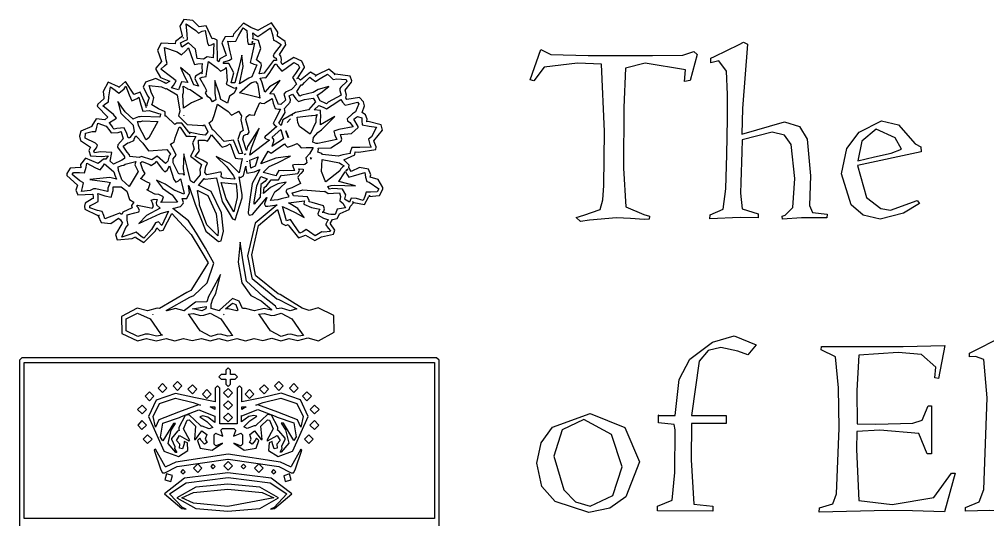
# Model space of a CAD drawing. Extents: x 0.2 to 80.8, y 0.5 to 18.5.
# Drawn here: x 0.21 to 17.62, y 9.54 to 18.55 of the extents above; entities that cross this region are included whole.
import ezdxf

# ---------------------------------------------------------------- set-up
doc = ezdxf.new("R2010")
doc.units = 0

msp = doc.modelspace()

# ---------------------------------------------------------------- linework, layer by layer
at = {"layer": 'Layer 1', "color": 7}
for points in [[(6.515886, 15.701967), (6.527263, 15.74774), (6.48149, 15.850662), (6.319565, 15.881817), (6.172721, 15.8078), (6.132769, 15.876327), (6.13859, 15.919189), (6.044134, 16.013645), (6.038313, 16.016556), (6.238603, 16.108102), (6.244423, 16.162341), (6.31295, 16.153874), (6.613252, 16.205468), (6.624629, 16.248331), (6.587323, 16.342787), (6.578856, 16.357074), (6.736019, 16.551543), (6.713264, 16.645999), (6.478844, 16.70897), (6.45609, 16.703149), (6.45609, 16.70897), (6.459, 16.746276), (6.430425, 16.82909), (6.367454, 16.869042), (6.413227, 16.986253), (6.396029, 17.0606), (6.321682, 17.137859), (6.092817, 17.100552), (6.07853, 17.132038), (6.086996, 17.180721), (6.066888, 17.272267), (6.181188, 17.415142), (6.184098, 17.440806), (6.152613, 17.523621), (5.889618, 17.560927), (5.881151, 17.558016), (5.772407, 17.649562), (5.563651, 17.54955), (5.537987, 17.529441), (5.52952, 17.537908), (5.443795, 17.592148), (5.263614, 17.449273), (5.260704, 17.449273), (5.214931, 17.497956), (5.226308, 17.509333), (5.335052, 17.678137), (5.335052, 17.683958), (5.283458, 17.792702), (5.143229, 17.858583), (4.940294, 17.735552), (4.934473, 17.729731), (4.914365, 17.775504), (4.920185, 17.824187), (4.908808, 17.881337), (4.886054, 17.912822), (5.000354, 18.087182), (4.986067, 18.144332), (4.848748, 18.244345), (4.848748, 18.247255), (4.851658, 18.313136), (4.740004, 18.48194), (4.51114, 18.355999), (4.499763, 18.341711), (4.368265, 18.396215), (4.236768, 18.47903), (4.059497, 18.276095), (4.042299, 18.233232), (4.028012, 18.236143), (3.90498, 18.227676), (3.84492, 18.121843), (3.916358, 17.918908), (3.927735, 17.893243), (3.813435, 17.833183), (3.790681, 17.778943), (3.770572, 17.799052), (3.764752, 18.170791), (3.701781, 18.202276), (3.676116, 18.193809), (3.567373, 18.42823), (3.438785, 18.408122), (3.32518, 18.522818), (3.164148, 18.54544), (3.092711, 18.42532), (3.135573, 18.250959), (3.138484, 18.242493), (3.015452, 18.148037), (3.009632, 18.113641), (3.009632, 18.105174), (2.758013, 18.116551), (2.692132, 17.987964), (2.760659, 17.785029), (2.660647, 17.664908), (2.660647, 17.642154), (2.746801, 17.497361), (2.895067, 17.436308), (2.909355, 17.430487), (2.906444, 17.427577), (2.837917, 17.390271), (2.809342, 17.410379), (2.661242, 17.47884), (2.472264, 17.415142), (2.432047, 17.323596), (2.514861, 17.160613), (2.540526, 17.126217), (2.526238, 17.100552), (2.497928, 17.011917), (2.500839, 16.989163), (2.48073, 16.974876), (2.47782, 17.017738), (2.377807, 17.234961), (2.266153, 17.192098), (2.263243, 17.197919), (2.117458, 17.429429), (2.006068, 17.332327), (1.997602, 17.32095), (1.98887, 17.329417), (1.805779, 17.412231), (1.711323, 17.249248), (1.72561, 17.137594), (1.728521, 17.11484), (1.717144, 17.109019), (1.617131, 17.020384), (1.6084, 16.980432), (1.799958, 16.783053), (1.745719, 16.73728), (1.585646, 16.754478), (1.511298, 16.631447), (1.511298, 16.614249), (1.313919, 16.531434), (1.291165, 16.439889), (1.308363, 16.365541), (1.485634, 16.24251), (1.457059, 16.182449), (1.488544, 16.087993), (1.691479, 16.079527), (1.805779, 16.090904), (1.762917, 16.027933), (1.717144, 16.030843), (1.622688, 15.948029), (1.393823, 16.045395), (1.305188, 15.931096), (1.311009, 15.876856), (1.311009, 15.873946), (1.299632, 15.876856), (1.119451, 15.868389), (1.062301, 15.771023), (1.05939, 15.736627), (1.253859, 15.559356), (1.219463, 15.470721), (1.259415, 15.387907), (1.519765, 15.396373), (1.525586, 15.399284), (1.534052, 15.3506), (1.536963, 15.322026), (1.516854, 15.316205), (1.388267, 15.236036), (1.37689, 15.181797), (1.385357, 15.127557), (1.60549, 15.018813), (1.622688, 15.018813), (1.625598, 15.010347), (1.677192, 14.890226), (1.85056, 14.87154), (1.991781, 14.964574), (1.991781, 14.964574), (2.026177, 14.938909), (2.060572, 14.878849), (2.060572, 14.878849), (2.049195, 14.867472), (1.934895, 14.673003), (1.966381, 14.578547), (2.232287, 14.601301), (2.295258, 14.629876), (2.295258, 14.629876), (2.298168, 14.618499), (2.446864, 14.526954), (2.652709, 14.73862), (2.678374, 14.79577), (2.729967, 14.73862), (2.790028, 14.749997), (2.94719, 15.053209), (3.296175, 14.672739), (3.467889, 14.383814), (3.599387, 14.163681), (3.287708, 13.66309), (3.219181, 13.628694), (2.724411, 13.34268), (2.687105, 13.345591), (2.512745, 13.299818), (2.324097, 13.348501), (2.040993, 13.199805), (2.04946, 12.891037), (2.329653, 12.756629), (2.495547, 12.799491), (2.664351, 12.759539), (2.844532, 12.802402), (3.001694, 12.756629), (3.156211, 12.799491), (3.313373, 12.762185), (3.479266, 12.802137), (3.639339, 12.756364), (3.793856, 12.799227), (3.948372, 12.76192), (4.114266, 12.801872), (4.271428, 12.75901), (4.425944, 12.801872), (4.583107, 12.764566), (4.749, 12.804518), (4.906163, 12.758745), (5.057769, 12.801608), (5.214931, 12.764302), (5.392202, 12.810075), (5.58376, 12.758481), (5.869774, 12.912997), (5.858397, 13.216209), (5.581114, 13.350618), (5.41522, 13.307755), (5.292189, 13.345061), (4.897431, 13.591124), (4.860125, 13.605411), (4.459811, 13.931377), (4.451344, 13.942754), (4.387745, 14.304109), (4.508494, 14.834928), (4.845838, 15.120942), (4.928652, 14.872234), (5.00009, 14.834928), (5.040042, 14.855037), (5.051419, 14.829372), (5.225779, 14.614795), (5.35172, 14.663478), (5.520524, 14.566112), (5.640645, 14.631993), (5.855222, 14.677766), (5.877976, 14.749203), (5.803628, 14.866414), (5.797807, 14.869324), (5.837759, 14.943672), (5.917928, 14.96378), (5.966611, 15.052415), (5.972432, 15.052415), (6.138326, 15.120942), (6.152613, 15.175182), (6.218494, 15.24953), (6.218494, 15.24953), (6.412963, 15.215134), (6.487311, 15.358009), (6.487311, 15.358009), (6.678869, 15.375207), (6.741839, 15.486861), (6.74475, 15.518346), (6.660381, 15.660857), (6.515886, 15.701967), (6.515886, 15.701967)], [(3.104088, 18.121578), (3.164148, 18.153064), (3.232675, 18.181639), (3.221298, 18.279005), (3.2041, 18.465007), (3.381371, 18.341976), (3.427144, 18.299113), (3.493025, 18.330599), (3.544618, 18.341976), (3.587481, 18.118932), (3.613145, 18.07316), (3.661829, 18.084537), (3.701781, 18.113112), (3.693314, 17.855672), (3.58166, 17.86996), (3.518689, 17.830008), (3.401479, 17.838474), (3.372805, 18.007907), (3.249873, 18.121578), (3.126842, 18.04432), (3.104088, 18.121578), (3.104088, 18.121578)], [(3.890693, 17.778414), (3.985149, 17.81281), (4.028012, 17.838474), (3.999437, 17.958595), (3.953664, 18.150153), (4.010814, 18.147243), (4.096539, 18.150153), (4.148132, 18.24752), (4.230947, 18.390395), (4.299474, 18.344622), (4.310851, 18.150153), (4.322228, 18.095914), (4.390755, 18.098824), (4.433617, 18.116022), (4.376467, 17.841385), (4.353713, 17.767037), (4.419594, 17.738462), (4.473834, 17.724175), (4.385199, 17.509598), (4.333605, 17.483933), (4.167711, 17.383921), (4.227772, 17.6956), (4.207663, 17.901445), (4.150514, 17.672581), (4.081987, 17.400854), (4.053412, 17.400854), (4.01346, 17.403765), (4.01346, 17.403765), (4.062143, 17.581035), (3.970597, 17.749839), (3.873231, 17.75275), (3.890693, 17.778414), (3.890693, 17.778414)], [(4.442613, 18.273184), (4.494207, 18.238789), (4.582842, 18.298849), (4.720161, 18.390395), (4.763023, 18.250166), (4.777311, 18.169997), (4.823084, 18.152799), (4.911719, 18.089828), (4.788688, 17.932666), (4.768579, 17.883983), (4.808531, 17.852497), (4.825729, 17.844031), (4.83155, 17.806724), (4.777311, 17.806724), (4.617238, 17.586591), (4.611417, 17.575214), (4.516961, 17.566748), (4.559823, 17.715443), (4.554003, 17.75275), (4.468278, 17.818631), (4.551092, 18.021566), (4.505319, 18.161795), (4.402397, 18.196191), (4.408217, 18.233497), (4.402397, 18.302024), (4.442613, 18.273184), (4.442613, 18.273184)], [(3.149861, 18.21868), (3.155681, 18.204393), (3.149861, 18.21868), (3.149861, 18.21868), (3.149861, 18.21868)], [(4.39684, 18.150153), (4.39684, 18.147243), (4.391019, 18.118668), (4.39684, 18.150153), (4.39684, 18.150153)], [(13.179673, 15.610686), (13.173852, 15.419127), (13.202427, 15.133113), (13.488441, 15.047388), (13.488441, 14.97013), (13.168031, 14.978597), (12.621667, 14.955843), (12.627488, 15.02728), (12.862306, 15.126598), (12.910592, 15.496386), (12.92779, 16.111277), (12.936257, 16.754742), (12.939167, 17.192363), (12.919852, 17.613546), (12.784651, 17.798787), (12.638865, 17.761481), (12.638865, 17.846941), (12.704746, 17.878426), (13.150833, 18.093003), (13.225181, 18.135866), (13.299529, 18.09856), (13.207983, 16.940215), (13.193696, 16.47693), (13.960193, 16.699974), (14.231395, 16.614431), (14.37066, 16.391073), (14.429298, 15.730542), (14.415011, 15.195819), (14.466142, 15.071333), (14.7296, 15.041303), (14.723779, 14.972776), (14.268961, 14.972776), (13.925797, 14.950022), (13.919976, 15.001616), (13.974216, 15.018813), (14.113982, 15.161523), (14.148576, 15.679477), (14.085638, 16.293607), (13.962727, 16.45967), (13.739531, 16.517412), (13.201898, 16.377183), (13.193431, 16.162606), (13.179673, 15.610686), (13.179673, 15.610686)], [(2.752457, 17.649562), (2.815428, 17.706712), (2.867021, 17.749575), (2.846913, 17.818102), (2.815428, 18.041145), (3.044292, 17.958331), (3.12155, 17.906737), (3.192988, 17.972618), (3.247227, 18.035589), (3.324485, 17.809635), (3.355971, 17.732377), (3.413121, 17.743754), (3.493289, 17.749575), (3.487469, 17.692425), (3.493289, 17.60961), (3.493289, 17.592412), (3.373169, 17.523885), (3.364702, 17.481023), (3.427673, 17.340794), (3.344858, 17.366458), (3.27051, 17.532352), (3.101707, 17.678137), (3.181875, 17.506423), (3.233469, 17.40641), (3.119169, 17.420698), (3.070486, 17.274913), (2.944544, 17.314865), (2.97603, 17.354817), (3.027623, 17.437631), (2.9247, 17.5178), (2.752457, 17.649562), (2.752457, 17.649562)], [(9.390315, 17.458004), (9.581873, 18.001458), (9.764965, 17.909912), (10.431449, 17.892714), (11.589794, 17.892714), (12.136158, 17.901181), (12.333537, 17.967062), (12.393597, 17.912822), (12.267655, 17.443717), (12.167643, 17.429429), (12.184841, 17.635275), (11.45565, 17.758306), (11.103755, 17.66676), (11.07518, 16.960323), (11.066713, 15.86786), (11.112486, 15.171544), (11.432896, 15.032836), (11.535819, 15.004261), (11.529998, 14.950022), (11.438452, 14.944201), (11.19239, 14.958488), (10.943682, 14.972776), (10.454733, 14.929914), (10.29466, 14.907159), (10.217402, 14.981507), (10.357631, 15.018813), (10.647448, 15.11995), (10.694974, 15.296096), (10.712172, 15.556446), (10.726459, 16.525878), (10.67222, 17.738462), (10.24042, 17.75566), (9.639519, 17.682007), (9.456726, 17.441071), (9.390315, 17.458004), (9.390315, 17.458004)], [(3.767662, 17.66676), (3.821901, 17.615166), (3.893339, 17.649562), (3.927735, 17.678137), (3.942022, 17.440806), (3.924824, 17.377835), (4.059232, 17.311954), (4.110826, 17.309044), (4.070874, 17.214588), (3.985149, 17.162994), (3.947843, 17.037053), (3.830633, 17.100023), (3.799147, 17.217234), (3.718979, 17.443187), (3.718979, 17.214323), (3.741733, 17.097113), (3.678762, 17.059807), (3.644366, 17.122777), (3.595683, 17.148442), (3.552821, 17.22279), (3.578485, 17.260096), (3.541179, 17.331533), (3.449633, 17.48605), (3.492496, 17.503248), (3.563933, 17.517535), (3.57822, 17.614902), (3.609706, 17.783706), (3.767662, 17.66676), (3.767662, 17.66676)], [(4.923096, 17.615431), (5.003265, 17.66967), (5.143494, 17.767037), (5.220752, 17.727085), (5.246416, 17.678402), (5.169158, 17.572569), (5.117564, 17.498221), (5.160427, 17.43234), (5.191912, 17.3781), (5.111744, 17.292375), (5.097456, 17.283908), (4.994533, 17.232315), (4.960138, 17.197919), (4.977335, 17.143679), (4.991623, 17.092086), (4.905898, 17.011917), (4.868592, 17.017738), (4.857215, 17.020648), (4.854304, 17.043403), (4.788423, 17.200565), (4.708254, 17.203475), (4.768315, 17.277823), (4.896902, 17.446627), (4.702434, 17.329417), (4.619619, 17.234961), (4.573846, 17.403765), (4.568025, 17.418052), (4.53654, 17.483933), (4.610888, 17.501131), (4.636552, 17.49531), (4.699523, 17.569658), (4.808267, 17.738462), (4.831021, 17.741372), (4.853775, 17.6956), (4.923096, 17.615431), (4.923096, 17.615431)], [(3.490379, 17.575214), (3.490379, 17.575214), (3.493289, 17.563837), (3.490379, 17.575214), (3.490379, 17.575214)], [(4.356888, 17.392388), (4.385463, 17.406675), (4.451344, 17.429429), (4.48574, 17.383656), (4.494207, 17.360902), (4.531513, 17.129127), (4.525692, 17.134948), (4.16242, 17.220673), (4.356888, 17.392388), (4.356888, 17.392388)], [(5.274727, 17.366458), (5.297481, 17.369369), (5.334787, 17.406675), (5.429243, 17.504042), (5.463639, 17.472556), (5.532166, 17.429694), (5.617891, 17.478377), (5.749389, 17.558546), (5.803628, 17.509862), (5.846491, 17.464089), (5.915018, 17.472556), (6.080911, 17.461179), (6.092288, 17.426783), (5.986455, 17.323861), (5.966347, 17.298196), (5.969257, 17.2638), (5.994922, 17.183632), (5.757591, 17.052134), (5.731926, 17.023559), (5.717639, 17.032025), (5.614716, 17.080709), (5.563122, 17.178075), (5.626093, 17.220938), (5.771878, 17.338148), (5.58032, 17.283908), (5.488774, 17.226759), (5.285839, 17.178075), (5.251443, 17.160877), (5.194293, 17.246602), (5.274727, 17.366458), (5.274727, 17.366458)], [(5.197733, 17.481023), (5.2062, 17.489489), (5.2062, 17.486579), (5.197733, 17.481023), (5.197733, 17.481023)], [(5.532166, 17.523885), (5.526345, 17.518064), (5.532166, 17.523885), (5.532166, 17.523885)], [(5.87533, 17.55246), (5.866863, 17.54955), (5.87533, 17.55246), (5.87533, 17.55246)], [(1.705767, 16.988898), (1.762917, 17.02885), (1.8116, 17.060336), (1.817421, 17.151882), (1.845731, 17.329417), (1.92881, 17.272267), (1.994691, 17.218027), (2.089147, 17.292375), (2.123543, 17.343969), (2.180693, 17.183896), (2.229376, 17.078063), (2.323832, 17.120925), (2.352143, 17.146325), (2.392095, 17.009007), (2.426491, 16.894707), (2.540791, 16.903174), (2.706684, 16.848934), (2.746636, 16.843113), (2.746636, 16.840203), (2.732349, 16.783053), (2.403472, 16.79734), (2.377807, 16.791784), (2.346322, 16.791784), (2.257687, 16.757388), (2.251866, 16.748922), (2.108991, 16.88333), (1.980404, 17.066421), (2.031997, 16.854755), (2.255041, 16.643088), (2.255041, 16.637268), (2.269328, 16.522968), (2.19207, 16.420045), (2.18916, 16.414224), (2.169051, 16.411314), (2.163231, 16.411314), (2.137566, 16.488572), (2.091793, 16.591495), (1.957385, 16.583028), (1.908702, 16.568741), (1.883037, 16.597316), (1.888858, 16.605782), (1.828533, 16.68304), (1.825887, 16.685951), (1.905791, 16.73437), (1.954475, 16.768765), (1.900235, 16.834647), (1.705767, 16.988898), (1.705767, 16.988898)], [(2.53788, 17.352171), (2.763834, 17.332063), (2.838182, 17.297667), (2.85538, 17.300577), (3.046938, 17.188923), (3.0898, 16.891532), (3.0898, 16.891532), (3.0898, 16.891532), (3.069692, 16.811363), (3.226854, 16.654201), (3.498581, 16.637003), (3.515779, 16.634093), (3.524246, 16.64547), (3.532712, 16.64838), (3.592773, 16.522439), (3.54991, 16.462378), (3.452544, 16.470845), (3.255165, 16.516618), (3.126577, 16.67378), (3.037942, 16.67378), (3.001165, 16.654466), (2.844003, 16.800251), (2.826805, 16.803161), (2.826805, 16.880419), (2.709595, 16.937569), (2.586563, 17.009007), (2.603761, 17.05769), (2.626515, 17.137859), (2.580743, 17.217763), (2.53788, 17.352171), (2.53788, 17.352171)], [(3.155681, 17.277823), (3.152771, 17.340794), (3.218652, 17.306398), (3.230029, 17.295021), (3.278713, 17.283644), (3.501756, 17.129127), (3.301467, 17.043403), (3.155681, 16.948946), (3.144304, 17.195009), (3.158592, 17.226494), (3.155681, 17.277823), (3.155681, 17.277823)], [(4.110826, 17.315129), (4.110826, 17.315129), (4.102359, 17.323596), (4.110826, 17.315129), (4.110826, 17.315129)], [(4.348157, 16.099635), (4.379642, 16.231133), (4.519871, 16.588584), (4.311115, 16.256797), (4.288361, 16.182449), (4.225391, 16.391205), (4.245499, 16.457087), (4.279895, 16.471374), (4.31429, 16.479841), (4.339955, 16.517147), (4.325667, 16.571386), (4.279895, 16.74019), (4.288361, 16.788874), (4.345511, 16.834647), (4.362709, 16.82618), (4.437057, 16.823269), (4.454255, 16.877509), (4.531513, 17.046313), (4.554267, 17.037846), (4.611417, 17.032025), (4.634171, 17.049223), (4.751382, 17.120661), (4.77149, 17.034936), (4.805886, 16.94339), (4.868856, 16.929103), (4.900342, 16.926192), (4.802975, 16.731724), (4.77149, 16.671663), (4.808796, 16.631711), (4.834461, 16.614513), (4.691586, 16.491482), (4.628615, 16.437243), (4.611417, 16.417135), (4.634171, 16.399937), (4.685765, 16.374272), (4.702963, 16.371362), (4.348157, 16.099635), (4.348157, 16.099635)], [(4.971779, 16.94339), (5.074702, 17.05769), (5.080523, 17.097642), (5.060414, 17.166169), (5.120475, 17.197919), (5.180535, 17.112194), (5.226308, 17.069332), (5.332141, 17.100817), (5.489304, 17.129392), (5.529256, 17.060865), (5.406224, 16.91508), (5.168893, 16.866397), (4.94585, 16.737809), (4.911454, 16.634886), (4.871502, 16.674838), (4.985802, 16.869307), (4.971779, 16.94339), (4.971779, 16.94339)], [(6.115571, 17.014828), (6.287286, 17.05478), (6.31295, 17.026205), (6.24998, 16.88333), (6.232782, 16.869042), (6.198386, 16.846288), (6.101019, 16.751832), (6.10393, 16.717436), (6.146792, 16.685951), (6.206853, 16.608693), (5.952324, 16.560009), (5.860778, 16.531434), (5.880886, 16.462907), (5.915282, 16.385649), (5.572118, 16.311301), (5.540633, 16.311301), (5.480572, 16.336966), (5.49777, 16.41978), (5.575028, 16.511326), (5.575028, 16.511326), (5.64091, 16.554189), (5.878241, 16.79443), (5.620801, 16.645734), (5.623712, 16.748657), (5.629532, 16.774322), (5.621066, 16.902909), (5.506766, 16.914286), (5.58958, 16.994455), (5.669749, 16.96588), (5.726899, 16.934394), (5.829822, 17.000275), (5.986984, 17.103198), (6.01847, 17.057425), (6.067153, 17.003186), (6.115571, 17.014828), (6.115571, 17.014828)], [(2.489197, 16.957678), (2.489197, 16.966144), (2.489197, 16.957678), (2.489197, 16.957678)], [(4.216659, 16.12821), (4.156599, 16.122389), (4.156599, 16.122389), (4.056587, 16.371097), (3.890693, 16.345433), (3.696225, 16.548368), (3.681937, 16.559745), (3.618966, 16.679865), (3.679027, 16.728549), (3.716333, 16.831472), (3.770572, 17.017473), (3.95922, 16.885976), (4.022191, 16.823005), (4.107916, 16.865867), (4.147868, 16.894442), (4.202107, 16.811628), (4.18782, 16.73437), (4.233593, 16.545722), (4.176443, 16.508416), (4.13358, 16.385385), (4.216659, 16.12821), (4.216659, 16.12821)], [(2.53497, 16.411314), (2.486286, 16.376918), (2.483376, 16.379828), (2.346322, 16.637268), (2.346322, 16.640178), (2.334945, 16.694418), (2.329124, 16.708705), (2.349232, 16.705795), (2.389184, 16.708705), (2.426491, 16.717172), (2.698217, 16.705795), (2.53497, 16.411314), (2.53497, 16.411314)], [(3.164148, 16.811628), (3.161238, 16.814538), (3.164148, 16.811628), (3.164148, 16.811628)], [(5.020198, 16.691507), (5.020198, 16.691507), (5.083169, 16.754478), (5.020198, 16.691507), (5.020198, 16.691507)], [(5.114654, 16.817449), (5.114654, 16.828826), (5.114654, 16.817449), (5.114654, 16.817449), (5.114654, 16.817449)], [(5.546453, 16.803161), (5.535076, 16.763209), (5.535076, 16.737545), (5.537987, 16.694682), (5.437974, 16.480105), (5.246416, 16.614513), (5.214931, 16.685951), (5.203554, 16.783317), (5.458083, 16.814803), (5.47237, 16.811892), (5.532431, 16.823269), (5.563916, 16.831736), (5.546453, 16.803161), (5.546453, 16.803161)], [(6.364544, 16.717436), (6.370365, 16.645999), (6.498952, 16.620334), (6.63045, 16.606047), (6.535994, 16.431687), (6.4844, 16.391735), (6.510065, 16.294368), (6.532819, 16.245685), (6.329884, 16.239864), (6.187009, 16.239864), (6.155523, 16.154139), (6.155523, 16.131385), (6.024026, 16.10572), (5.941211, 16.085612), (5.658107, 16.111277), (5.64673, 16.128475), (5.575293, 16.157049), (5.58376, 16.202822), (5.580849, 16.225576), (5.809581, 16.233779), (5.995451, 16.351518), (6.003917, 16.39147), (5.978253, 16.471639), (6.178774, 16.489895), (6.295752, 16.600226), (6.295752, 16.617424), (6.218494, 16.748922), (6.24998, 16.771676), (6.284375, 16.79443), (6.361634, 16.771676), (6.364544, 16.717436), (6.364544, 16.717436)], [(15.275964, 15.913633), (15.438947, 15.338694), (15.694171, 15.138438), (15.867836, 15.10983), (16.345409, 15.287101), (16.388271, 15.232861), (16.100537, 15.054433), (15.681834, 14.946847), (15.375782, 15.019897), (15.159845, 15.209578), (14.989685, 15.762027), (15.084906, 16.220578), (15.303183, 16.515593), (15.704589, 16.720082), (16.014581, 16.64537), (16.313659, 16.30257), (16.416581, 16.248331), (16.422402, 16.162606), (15.275964, 15.913633), (15.275964, 15.913633)], [(1.66555, 16.159695), (1.559717, 16.142497), (1.54834, 16.171072), (1.594113, 16.234043), (1.61131, 16.279816), (1.574004, 16.314212), (1.391177, 16.408403), (1.396734, 16.494393), (1.516854, 16.525878), (1.579825, 16.525878), (1.602844, 16.602872), (1.617131, 16.674309), (1.765827, 16.622716), (1.831708, 16.536991), (1.857373, 16.502595), (1.98596, 16.508416), (2.0402, 16.525614), (2.0402, 16.522703), (2.048666, 16.47693), (2.074331, 16.394116), (1.979875, 16.285372), (1.974054, 16.24542), (2.088354, 16.085347), (2.09682, 16.079527), (2.099731, 16.053862), (2.09682, 16.039575), (2.051047, 16.008089), (1.899441, 15.939562), (1.899441, 15.936652), (1.839381, 15.990891), (1.870866, 16.148054), (1.66555, 16.159695), (1.66555, 16.159695)], [(3.458894, 15.776315), (3.458894, 15.773404), (3.458894, 15.744829), (3.335862, 15.601954), (3.281623, 15.63635), (3.230029, 15.859394), (3.164148, 16.122389), (3.149861, 15.859394), (3.169969, 15.739273), (3.149861, 15.756471), (3.083979, 15.764937), (3.072602, 15.756471), (2.975236, 15.965227), (2.972325, 15.982425), (2.969415, 16.034018), (3.026565, 16.102545), (2.989259, 16.176893), (2.926288, 16.297014), (2.951953, 16.314212), (2.989259, 16.33432), (3.006457, 16.414489), (3.077894, 16.603136), (3.098002, 16.603136), (3.192458, 16.460262), (3.206746, 16.440153), (3.278183, 16.440153), (3.378196, 16.437243), (3.321046, 16.320033), (3.352531, 16.208379), (3.28665, 16.085347), (3.481119, 15.930831), (3.449633, 15.842196), (3.458894, 15.776315), (3.458894, 15.776315)], [(4.782867, 16.379828), (4.751382, 16.425601), (4.905898, 16.560009), (4.954581, 16.394116), (4.754292, 16.262618), (4.745825, 16.256797), (4.754292, 16.265264), (4.782867, 16.353899), (4.782867, 16.379828), (4.782867, 16.379828)], [(5.046127, 16.41978), (5.031839, 16.436978), (4.997444, 16.539901), (5.046127, 16.41978), (5.046127, 16.41978)], [(15.581822, 16.06815), (15.882124, 16.136677), (16.065215, 16.211024), (15.954057, 16.410553), (15.613307, 16.571386), (15.353057, 16.352576), (15.28152, 15.996448), (15.581822, 16.06815), (15.581822, 16.06815)], [(2.878134, 15.990891), (2.835271, 15.948029), (2.683665, 16.085347), (2.589209, 16.01682), (2.403207, 16.07397), (2.363255, 16.056773), (2.194451, 16.07397), (2.188631, 16.105456), (2.142858, 16.157049), (2.074331, 16.262883), (2.154499, 16.322943), (2.154499, 16.322943), (2.188895, 16.33141), (2.263243, 16.365805), (2.27753, 16.405757), (2.303195, 16.45153), (2.426226, 16.317122), (2.529149, 16.179804), (2.858026, 16.202558), (2.926553, 16.116833), (2.929463, 16.116833), (2.897978, 16.088258), (2.88078, 16.01682), (2.878134, 15.990891), (2.878134, 15.990891)], [(3.261515, 16.511326), (3.261515, 16.511326), (3.272892, 16.482751), (3.261515, 16.511326), (3.261515, 16.511326)], [(4.156599, 15.782135), (4.099449, 15.842196), (3.990705, 15.948029), (3.744643, 16.07397), (3.936201, 15.893789), (4.056322, 15.730806), (4.062143, 15.716519), (4.079341, 15.673656), (4.067964, 15.670746), (3.870585, 15.687944), (3.836189, 15.708052), (3.84201, 15.771023), (3.836189, 15.796687), (3.810524, 15.796687), (3.730356, 15.77949), (3.575839, 15.748004), (3.544354, 15.787956), (3.561552, 15.893789), (3.590127, 15.95676), (3.501491, 16.011), (3.369994, 16.079527), (3.427144, 16.156785), (3.444341, 16.18536), (3.435875, 16.219756), (3.430054, 16.371362), (3.541708, 16.368451), (3.590391, 16.354164), (3.618966, 16.394116), (3.661829, 16.465553), (3.821901, 16.276906), (3.853387, 16.24542), (3.930645, 16.271085), (3.996526, 16.30257), (4.073784, 16.090904), (4.093893, 16.045131), (4.174061, 16.036664), (4.211368, 16.039575), (4.156599, 15.782135), (4.156599, 15.782135)], [(5.123121, 15.902256), (5.148785, 15.839285), (5.160162, 15.822087), (4.951406, 15.819177), (4.874148, 15.824998), (4.831286, 15.75356), (4.825465, 15.730806), (4.591044, 15.787956), (4.696877, 15.8967), (4.699788, 15.89961), (4.845573, 15.962581), (5.082904, 16.085612), (4.819909, 16.04566), (4.548182, 15.945648), (4.68259, 16.174512), (4.736829, 16.137206), (4.816998, 16.194356), (4.971515, 16.303099), (4.982892, 16.288812), (5.025754, 16.245949), (5.12021, 16.274524), (5.203025, 16.311831), (5.23451, 16.280345), (5.271816, 16.234572), (5.360452, 16.237483), (5.489039, 16.237483), (5.420512, 16.123183), (5.354631, 16.054656), (5.368918, 15.997506), (5.377385, 15.96311), (5.337433, 15.931625), (5.314679, 15.928714), (5.223133, 15.934535), (5.143229, 15.927921), (5.117564, 15.9221), (5.123121, 15.902256), (5.123121, 15.902256)], [(4.256611, 16.113922), (4.265078, 16.122389), (4.270899, 16.1253), (4.265078, 16.105191), (4.256611, 16.113922), (4.256611, 16.113922)], [(4.499763, 16.07106), (4.445524, 15.902256), (4.391284, 15.876591), (4.36562, 15.865214), (4.36562, 15.873681), (4.348422, 16.008089), (4.499763, 16.07106), (4.499763, 16.07106)], [(5.44062, 16.059683), (5.446441, 16.045395), (5.446441, 16.045395), (5.44062, 16.059683), (5.44062, 16.059683)], [(5.449351, 16.039575), (5.446441, 16.045395), (5.457818, 16.051216), (5.457818, 16.051216), (5.449351, 16.031108), (5.449351, 16.039575), (5.449351, 16.039575)], [(6.047044, 15.908077), (6.01847, 15.885323), (5.978517, 15.850927), (5.96714, 15.816531), (5.718432, 15.619152), (5.707055, 15.639261), (5.638528, 15.805154), (5.649905, 16.025287), (5.961584, 15.965227), (6.007357, 15.933741), (6.047044, 15.908077), (6.047044, 15.908077)], [(1.542783, 15.493211), (1.479813, 15.464636), (1.325296, 15.447438), (1.342494, 15.515965), (1.359692, 15.6046), (1.296721, 15.636086), (1.159403, 15.750385), (1.179511, 15.790337), (1.291165, 15.787427), (1.3798, 15.784517), (1.405465, 15.887439), (1.419752, 15.955966), (1.574269, 15.875798), (1.657083, 15.835846), (1.705767, 15.898816), (1.737252, 15.944589), (1.897325, 15.80436), (1.903146, 15.80145), (1.911612, 15.784252), (1.9259, 15.738479), (1.951564, 15.667042), (1.831444, 15.698527), (1.471081, 15.661221), (1.785671, 15.618358), (1.83991, 15.609892), (1.799958, 15.504059), (1.799958, 15.466752), (1.799958, 15.443998), (1.791491, 15.449819), (1.579825, 15.492682), (1.542783, 15.493211), (1.542783, 15.493211)], [(2.011625, 15.756471), (1.997337, 15.805154), (1.98887, 15.822352), (1.98305, 15.890879), (2.051577, 15.916544), (2.083062, 15.919454), (2.111637, 15.939562), (2.300285, 15.988246), (2.285997, 15.925275), (2.340237, 15.805154), (2.180164, 15.536338), (2.048666, 15.656458), (2.011625, 15.756471), (2.011625, 15.756471)], [(2.749547, 15.250324), (2.772301, 15.278899), (2.797965, 15.350336), (2.71224, 15.393198), (2.64927, 15.396109), (2.64927, 15.396109), (2.640803, 15.396109), (2.500574, 15.478923), (2.529149, 15.499032), (2.557724, 15.593488), (2.491843, 15.619152), (2.386009, 15.682123), (2.417495, 15.707788), (2.471734, 15.773669), (2.428872, 15.836639), (2.383364, 15.962316), (2.414849, 15.987981), (2.552168, 15.930831), (2.577832, 15.916544), (2.65509, 15.968137), (2.669378, 15.993802), (2.781032, 15.842196), (2.820984, 15.802244), (2.866757, 15.833729), (2.906709, 15.910987), (2.986877, 15.662279), (3.018363, 15.616506), (3.069957, 15.636615), (3.104352, 15.673921), (3.167323, 15.419392), (3.164413, 15.396638), (3.00725, 15.462519), (3.00143, 15.462519), (2.990052, 15.46834), (2.82998, 15.579994), (2.669907, 15.651431), (2.781561, 15.505646), (2.941634, 15.393992), (2.953011, 15.385525), (3.050377, 15.254028), (2.749547, 15.250324), (2.749547, 15.250324)], [(4.445524, 14.875674), (4.309329, 14.288267), (4.385463, 13.891954), (4.39393, 13.880577), (4.837106, 13.517305), (4.874413, 13.503017), (5.197468, 13.337124), (5.074437, 13.299818), (4.917275, 13.345591), (4.834461, 13.334213), (4.811706, 13.385807), (4.588663, 13.557522), (4.291272, 13.834804), (4.231211, 14.180879), (4.176972, 14.53542), (4.142576, 14.175058), (4.208457, 13.803319), (4.368232, 13.577134), (4.551621, 13.477353), (4.737623, 13.325747), (4.740534, 13.311459), (4.606125, 13.340034), (4.437321, 13.297172), (4.274338, 13.342945), (4.220099, 13.340034), (4.160039, 13.474442), (4.037007, 13.523126), (3.808143, 13.311459), (3.808143, 13.302993), (3.802322, 13.300082), (3.653627, 13.342945), (3.653627, 13.400095), (3.656537, 13.403005), (3.656537, 13.420203), (3.685112, 13.517569), (3.736706, 13.609115), (3.822431, 13.952279), (3.662358, 13.654888), (3.608118, 13.557522), (3.576633, 13.463065), (3.375385, 13.454136), (3.176319, 13.305903), (3.173409, 13.300082), (3.170498, 13.300082), (3.013336, 13.342945), (2.858819, 13.300082), (2.844532, 13.305903), (3.273421, 13.543234), (3.341948, 13.57763), (3.581065, 13.801037), (3.70231, 14.155215), (3.556525, 14.424031), (3.393542, 14.698668), (3.250171, 14.918173), (2.967298, 15.141845), (3.101707, 15.179151), (3.1533, 15.23339), (3.156211, 15.250588), (3.133456, 15.319115), (3.216271, 15.322026), (3.264954, 15.424948), (3.250667, 15.556446), (3.253577, 15.556446), (3.365231, 15.216192), (3.561552, 14.735313), (3.785654, 14.544152), (3.834337, 14.558439), (3.874289, 14.732799), (3.839893, 15.064586), (3.652965, 15.446049), (3.450956, 15.55089), (3.428202, 15.556711), (3.531125, 15.679742), (3.545412, 15.668365), (3.751258, 15.694029), (3.751258, 15.685563), (3.854181, 15.268051), (3.977212, 15.059295), (4.040182, 14.953461), (4.088866, 14.936264), (4.211897, 15.333667), (4.214807, 15.393728), (4.157657, 15.711227), (4.160568, 15.711227), (4.180676, 15.69694), (4.234915, 15.728425), (4.277778, 15.905696), (4.280688, 15.868389), (4.297886, 15.776844), (4.432294, 15.799598), (4.529661, 15.845371), (4.392342, 15.587931), (4.343659, 15.261965), (4.320905, 15.075963), (4.317995, 15.058765), (4.340749, 15.021459), (4.397899, 15.032836), (4.655338, 15.338959), (4.612475, 15.227305), (4.612475, 15.218838), (4.629673, 15.184442), (4.675446, 15.181532), (4.84425, 15.207197), (4.84425, 15.207197), (4.84425, 15.204286), (4.445524, 14.875674), (4.445524, 14.875674)], [(4.305295, 15.990891), (4.305295, 15.990891), (4.302384, 15.982425), (4.305295, 15.990891), (4.305295, 15.990891)], [(4.722807, 15.284455), (4.797154, 15.441617), (4.8887, 15.507498), (5.003, 15.613331), (4.851394, 15.587667), (4.722807, 15.516229), (4.596865, 15.413307), (4.605332, 15.51914), (4.651105, 15.550625), (4.736829, 15.656458), (4.865417, 15.656458), (4.9141, 15.739273), (4.925477, 15.736363), (5.214402, 15.767848), (5.242977, 15.824998), (5.228689, 15.853573), (5.308858, 15.847752), (5.311768, 15.827644), (5.311768, 15.821823), (5.265995, 15.770229), (5.217312, 15.718635), (5.214402, 15.695881), (5.240066, 15.641642), (5.260175, 15.598779), (5.260175, 15.590313), (5.105658, 15.513054), (5.014112, 15.484479), (4.999825, 15.447173), (5.03131, 15.387113), (5.051419, 15.361448), (5.037131, 15.347161), (4.9141, 15.312765), (4.85404, 15.295567), (4.722807, 15.284455), (4.722807, 15.284455)], [(6.110015, 15.848017), (6.075619, 15.816531), (6.110015, 15.848017), (6.110015, 15.848017)], [(4.537069, 15.344515), (4.428326, 15.215928), (4.431236, 15.253234), (4.474099, 15.550625), (4.551357, 15.716519), (4.6601, 15.673656), (4.622794, 15.627883), (4.545536, 15.570734), (4.537069, 15.344515), (4.537069, 15.344515)], [(6.667492, 15.493211), (6.641827, 15.438971), (6.518796, 15.436061), (6.444448, 15.43315), (6.415873, 15.358803), (6.390209, 15.287365), (6.267178, 15.321761), (6.169811, 15.327582), (6.152613, 15.28763), (6.141236, 15.253234), (6.055511, 15.310384), (6.058422, 15.316205), (6.075619, 15.384732), (6.015559, 15.490565), (5.835378, 15.499032), (5.781139, 15.490565), (5.752564, 15.536338), (5.815534, 15.553536), (5.869774, 15.559356), (6.25289, 15.55089), (5.952588, 15.628148), (6.049955, 15.78531), (6.055776, 15.799598), (6.070063, 15.808065), (6.095728, 15.759381), (6.133034, 15.702231), (6.215848, 15.727896), (6.418784, 15.787956), (6.433071, 15.707788), (6.453179, 15.624973), (6.496042, 15.613596), (6.667492, 15.493211), (6.667492, 15.493211)], [(2.068774, 15.072788), (2.048666, 15.032836), (2.037554, 15.041568), (2.006068, 15.058765), (1.946008, 15.03019), (1.745719, 14.952932), (1.722964, 15.015903), (1.6973, 15.08734), (1.61131, 15.104274), (1.476902, 15.152957), (1.473992, 15.190263), (1.54834, 15.227569), (1.622688, 15.267521), (1.625598, 15.364888), (1.619777, 15.413571), (1.742808, 15.370709), (1.860018, 15.345044), (1.891504, 15.465165), (1.894414, 15.533692), (2.031733, 15.530782), (2.037554, 15.527871), (2.140476, 15.453523), (2.18916, 15.301917), (2.266418, 15.256144), (2.223556, 15.196084), (2.223556, 15.187617), (2.234933, 15.150311), (2.068774, 15.072788), (2.068774, 15.072788)], [(4.105005, 15.590577), (4.125114, 15.396109), (4.122203, 15.338959), (4.065053, 15.078609), (3.924824, 15.31303), (3.836189, 15.610421), (3.839099, 15.607511), (4.082251, 15.584756), (4.105005, 15.590577), (4.105005, 15.590577)], [(3.41021, 15.467546), (3.418677, 15.464636), (3.593831, 15.373851), (3.747554, 15.047124), (3.781949, 14.732535), (3.773483, 14.64681), (3.575806, 14.847033), (3.444606, 15.20164), (3.444606, 15.244503), (3.41021, 15.467546), (3.41021, 15.467546)], [(6.072709, 15.152957), (5.998361, 15.13867), (5.921103, 15.127292), (5.895438, 15.064322), (5.886972, 15.035747), (5.804157, 15.032836), (5.769761, 15.038657), (5.701234, 15.061411), (5.67557, 15.069878), (5.695678, 15.135759), (5.67557, 15.189999), (5.472635, 15.250059), (5.415485, 15.258526), (5.418395, 15.287101), (5.38691, 15.352982), (5.138202, 15.367269), (5.112537, 15.421509), (5.123914, 15.421509), (5.304095, 15.478659), (5.684566, 15.444263), (5.701764, 15.45564), (5.756003, 15.409867), (5.856016, 15.415688), (5.961849, 15.424155), (5.981957, 15.358273), (5.97058, 15.281015), (6.024819, 15.235242), (6.072709, 15.152957), (6.072709, 15.152957)], [(6.501598, 15.367534), (6.501598, 15.367534), (6.501598, 15.378911), (6.501598, 15.37309), (6.501598, 15.367534), (6.501598, 15.367534)], [(2.766744, 14.832547), (2.763834, 14.838368), (2.709595, 14.898428), (2.655355, 14.884141), (2.583918, 14.76402), (2.443689, 14.606858), (2.397916, 14.635433), (2.30928, 14.715601), (2.209268, 14.678295), (2.052106, 14.626701), (2.123543, 14.801062), (2.163495, 14.843924), (2.143387, 14.932559), (2.143387, 15.024105), (2.280705, 15.064057), (2.357964, 15.078345), (2.369341, 15.10983), (2.334945, 15.16698), (2.312191, 15.189734), (2.329389, 15.198201), (2.538145, 15.158249), (2.592384, 15.146872), (2.618049, 15.175447), (2.600851, 15.241328), (2.578097, 15.292921), (2.632336, 15.307209), (2.686576, 15.304298), (2.663822, 15.241328), (2.672288, 15.209842), (2.738169, 15.149782), (2.492107, 15.015374), (2.354789, 14.872499), (2.743726, 15.05268), (2.886601, 15.092632), (2.88078, 15.081255), (2.766744, 14.832547), (2.766744, 14.832547)], [(5.795426, 14.724068), (5.683772, 14.712691), (5.64382, 14.721158), (5.58376, 14.683851), (5.52661, 14.649456), (5.420777, 14.720893), (5.363627, 14.763755), (5.303566, 14.723803), (5.249327, 14.695228), (5.143494, 14.855301), (5.083433, 14.943936), (5.011996, 14.918272), (4.940558, 15.175711), (5.163602, 15.066968), (5.326585, 14.978332), (5.214931, 15.138405), (5.043217, 15.244238), (5.335052, 15.281544), (5.329231, 15.264346), (5.32341, 15.218838), (5.460729, 15.158778), (5.606514, 15.130203), (5.606514, 15.127292), (5.592226, 15.095807), (5.575028, 15.044213), (5.580849, 15.021459), (5.675305, 14.969866), (5.763941, 14.93547), (5.749653, 14.921182), (5.715257, 14.858212), (5.715257, 14.843924), (5.76103, 14.786774), (5.800982, 14.738091), (5.795426, 14.724068), (5.795426, 14.724068)], [(6.198651, 15.25879), (6.218759, 15.250324), (6.198651, 15.25879), (6.198651, 15.25879)], [(1.639885, 15.015638), (1.648352, 15.015638), (1.639885, 15.015638), (1.639885, 15.015638)], [(5.649376, 15.075699), (5.660753, 15.072788), (5.660753, 15.072788), (5.649376, 15.075699), (5.649376, 15.075699)], [(4.119557, 13.299818), (3.962395, 13.337124), (3.910801, 13.334213), (4.036743, 13.434226), (4.096803, 13.411472), (4.136755, 13.308549), (4.119557, 13.299818), (4.119557, 13.299818)], [(2.672288, 12.842089), (2.526503, 12.882041), (2.466443, 12.87622), (2.337855, 12.838914), (2.129099, 12.936281), (2.126189, 13.153503), (2.332035, 13.256426), (2.560899, 13.156414), (2.746901, 12.887597), (2.778386, 12.859022), (2.672288, 12.842089), (2.672288, 12.842089)], [(2.606672, 13.236847), (2.609582, 13.231026), (2.606672, 13.236847), (2.606672, 13.236847), (2.606672, 13.236847)], [(3.953664, 12.842089), (3.822166, 12.879395), (3.762106, 12.873574), (3.647806, 12.836268), (3.456248, 12.936281), (3.270246, 13.208007), (3.241671, 13.236582), (3.330306, 13.25087), (3.461804, 13.213564), (3.521864, 13.219384), (3.636164, 13.256691), (3.827722, 13.156678), (4.013724, 12.887862), (4.042299, 12.856377), (3.953664, 12.842089), (3.953664, 12.842089)], [(3.561816, 13.334213), (3.487469, 13.299818), (3.332952, 13.337124), (3.321575, 13.337124), (3.564727, 13.37443), (3.561816, 13.334213), (3.561816, 13.334213)], [(3.879316, 13.239757), (3.887783, 13.22547), (3.876406, 13.236847), (3.879316, 13.239757), (3.879316, 13.239757)], [(5.220487, 12.842089), (5.088989, 12.879395), (5.026019, 12.873574), (4.911719, 12.836268), (4.720161, 12.936281), (4.534159, 13.208007), (4.508494, 13.236582), (4.605861, 13.25087), (4.737359, 13.213564), (4.800329, 13.219384), (4.914629, 13.256691), (5.106187, 13.156678), (5.292189, 12.884952), (5.317854, 12.856377), (5.220487, 12.842089), (5.220487, 12.842089)], [(11.692452, 11.417839), (11.998574, 11.417839), (12.072228, 12.062396), (12.26157, 12.430133), (12.669094, 12.734338), (13.059552, 12.847645), (13.4514, 12.687573), (13.305614, 12.504481), (13.122523, 12.570362), (12.816401, 12.638889), (12.589372, 12.58479), (12.4313, 12.392629), (12.293055, 11.414928), (12.916413, 11.414928), (12.916413, 11.269143), (12.293055, 11.269143), (12.284589, 10.6143), (12.330362, 9.816318), (12.676436, 9.784833), (12.676436, 9.693287), (11.678429, 9.701753), (11.678429, 9.781922), (11.946154, 9.893477), (11.993018, 10.390992), (11.998839, 11.157489), (11.981641, 11.251945), (11.695627, 11.28052), (11.695627, 11.420749), (11.692717, 11.420749), (11.692717, 11.417839), (11.692452, 11.417839)], [(17.875492, 10.771727), (17.906977, 9.893841), (18.253052, 9.762343), (18.253052, 9.685085), (17.646628, 9.707839), (17.217739, 9.690641), (17.217739, 9.756522), (17.462908, 9.860933), (17.549526, 10.085399), (17.609586, 11.735603), (17.549526, 12.424842), (17.395009, 12.479081), (17.292087, 12.470615), (17.292087, 12.539142), (17.906977, 12.84791), (17.975504, 12.84791), (17.883959, 11.866836), (17.875492, 10.771727), (17.875492, 10.771727)], [(16.605758, 10.725954), (16.5285, 10.725954), (16.379474, 11.089921), (15.679189, 11.149287), (15.264587, 11.126533), (15.25612, 10.803477), (15.298983, 9.882464), (15.896676, 9.813937), (16.646769, 9.938688), (16.963474, 10.374588), (17.032001, 10.374588), (16.840443, 9.682439), (16.265505, 9.696726), (15.819418, 9.705193), (14.583815, 9.673708), (14.589636, 9.750966), (14.832688, 9.825644), (14.895758, 10.005495), (14.947352, 11.186593), (14.933065, 11.915784), (14.877304, 12.473095), (14.624296, 12.599202), (14.630117, 12.659262), (16.09723, 12.659262), (16.843618, 12.67646), (16.729319, 12.078767), (16.668729, 12.0957), (16.685927, 12.287259), (16.427099, 12.512882), (16.005155, 12.547608), (15.301629, 12.501835), (15.261677, 11.86419), (15.267497, 11.266497), (15.604841, 11.260676), (16.271325, 11.277874), (16.441121, 11.329369), (16.548608, 11.586643), (16.608669, 11.586643), (16.608669, 10.7286), (16.605758, 10.7286), (16.605758, 10.725954), (16.605758, 10.725954)], [(7.751753, 8.641305), (7.751753, 12.4132), (7.70889, 12.456062), (3.982239, 12.456062), (3.979328, 12.456062), (0.250031, 12.456062), (0.207168, 12.4132), (0.207168, 8.64104)], [(0.292893, 12.370338), (7.668674, 12.370338), (7.668674, 9.562054), (0.292893, 9.562054), (0.292893, 12.370338), (0.292893, 12.370338)], [(3.836189, 12.067125), (3.919003, 12.067125), (3.919003, 11.981401), (3.961866, 11.938538), (4.004728, 11.981401), (4.004728, 12.067125), (4.087543, 12.067125), (4.130405, 12.109988), (4.087543, 12.15285), (4.004728, 12.15285), (4.004728, 12.233019), (3.961866, 12.275881), (3.919003, 12.233019), (3.919003, 12.15285), (3.836189, 12.15285), (3.793326, 12.109988), (3.836189, 12.067125), (3.836189, 12.067125)], [(3.052759, 11.867101), (3.130017, 11.947269), (3.052759, 12.027438), (2.97259, 11.947269), (3.052759, 11.867101), (3.052759, 11.867101)], [(4.871502, 11.867101), (4.94876, 11.947269), (4.871502, 12.027438), (4.791334, 11.947269), (4.871502, 11.867101), (4.871502, 11.867101)], [(2.546611, 11.681099), (2.62678, 11.761268), (2.546611, 11.841436), (2.469353, 11.761268), (2.546611, 11.681099), (2.546611, 11.681099)], [(2.803786, 10.777283), (2.803786, 10.777283), (2.806696, 10.771463), (2.806696, 10.774373), (3.069692, 10.674361), (3.238496, 10.783104), (3.230029, 10.925979), (3.172879, 10.948733), (3.167059, 10.90296), (3.141394, 10.817235), (3.087154, 10.825702), (3.090065, 10.897139), (3.03394, 10.96646), (3.087154, 11.057212), (3.255958, 10.959846), (3.270246, 10.965666), (3.158592, 11.177333), (3.221563, 11.331849), (3.261515, 11.33767), (3.375814, 11.22046), (3.355706, 10.983129), (3.372904, 10.983129), (3.490114, 11.137645), (3.574913, 11.074013), (3.550175, 10.98895), (3.58166, 10.928889), (3.532977, 10.897404), (3.475827, 10.965931), (3.453073, 11.005883), (3.41021, 10.963021), (3.458894, 10.828612), (3.67347, 10.78866), (3.862118, 10.914602), (3.744908, 10.868829), (3.736441, 10.868829), (3.710777, 10.897404), (3.710777, 11.069118), (3.736441, 11.094783), (3.747818, 11.091873), (3.867939, 11.043189), (3.833543, 11.140556), (3.830633, 11.151933), (3.859208, 11.180508), (3.96213, 11.180508), (4.065053, 11.180508), (4.093628, 11.151933), (4.090718, 11.140556), (4.056322, 11.043189), (4.179353, 11.091873), (4.19073, 11.094783), (4.219305, 11.069118), (4.219305, 10.897404), (4.19073, 10.868829), (4.182263, 10.868829), (4.062143, 10.914602), (4.25079, 10.78866), (4.465367, 10.828612), (4.514051, 10.963021), (4.471188, 11.005883), (4.448434, 10.965931), (4.391284, 10.897404), (4.345511, 10.928889), (4.376997, 10.98895), (4.352258, 11.074013), (4.437057, 11.137645), (4.554267, 10.983129), (4.571465, 10.983129), (4.551357, 11.22046), (4.665657, 11.33767), (4.705609, 11.331849), (4.768579, 11.177333), (4.656925, 10.965666), (4.671213, 10.959846), (4.840017, 11.057212), (4.894322, 10.965369), (4.837106, 10.897139), (4.840017, 10.825702), (4.785777, 10.817235), (4.760113, 10.90296), (4.754292, 10.948733), (4.697142, 10.925979), (4.688675, 10.783104), (4.857479, 10.674361), (5.120475, 10.774373), (5.120475, 10.771463), (5.123385, 10.777283), (5.123385, 10.780194), (5.400668, 11.397995), (5.261597, 11.69575), (4.914365, 11.815507), (4.56538, 11.732693), (4.207928, 11.661255), (4.207928, 11.907317), (4.165066, 11.95018), (4.122203, 11.907317), (4.122203, 11.263851), (3.813435, 11.263851), (3.813435, 11.907317), (3.770572, 11.95018), (3.72771, 11.907317), (3.72771, 11.661255), (3.373169, 11.732693), (3.015717, 11.812861), (2.667261, 11.693104), (2.526768, 11.395349), (2.803786, 10.777283), (2.803786, 10.777283)], [(2.781032, 11.829795), (2.861201, 11.909963), (2.781032, 11.990132), (2.703774, 11.909963), (2.781032, 11.829795), (2.781032, 11.829795)], [(3.318665, 11.80704), (3.398833, 11.887209), (3.318665, 11.967378), (3.238496, 11.887209), (3.318665, 11.80704), (3.318665, 11.80704)], [(3.579014, 11.723961), (3.656272, 11.80122), (3.579014, 11.881388), (3.498846, 11.80122), (3.579014, 11.723961), (3.579014, 11.723961)], [(3.95922, 11.901232), (3.879051, 11.821063), (3.95922, 11.740895), (4.036478, 11.821063), (3.95922, 11.901232), (3.95922, 11.901232)], [(4.345247, 11.723961), (4.422505, 11.80122), (4.345247, 11.881388), (4.265078, 11.80122), (4.345247, 11.723961), (4.345247, 11.723961)], [(4.605596, 11.80704), (4.685765, 11.887209), (4.605596, 11.967378), (4.525428, 11.887209), (4.605596, 11.80704), (4.605596, 11.80704)], [(5.143229, 11.829795), (5.220487, 11.909963), (5.143229, 11.990132), (5.06306, 11.909963), (5.143229, 11.829795), (5.143229, 11.829795)], [(5.377649, 11.681099), (5.457818, 11.761268), (5.377649, 11.841436), (5.300391, 11.761268), (5.377649, 11.681099), (5.377649, 11.681099)], [(3.015452, 11.726872), (3.332952, 11.649613), (3.46445, 11.603841), (3.427144, 11.606751), (3.066782, 11.475253), (2.714886, 11.335024), (2.654826, 11.203527), (2.611963, 11.395085), (2.729174, 11.631721), (3.015452, 11.726872), (3.015452, 11.726872)], [(3.95922, 11.681099), (3.879051, 11.603841), (3.95922, 11.523672), (4.036478, 11.603841), (3.95922, 11.681099), (3.95922, 11.681099)], [(4.591309, 11.649613), (4.908808, 11.726872), (5.19479, 11.63182), (5.309122, 11.395085), (5.26626, 11.203527), (5.2062, 11.335024), (4.854304, 11.475253), (4.493942, 11.606751), (4.456636, 11.603841), (4.591309, 11.649613), (4.591309, 11.649613)], [(2.412203, 11.443768), (2.492372, 11.523937), (2.412203, 11.601195), (2.332035, 11.523937), (2.412203, 11.443768), (2.412203, 11.443768)], [(3.621877, 11.174952), (3.495935, 11.223635), (3.46736, 11.220724), (3.46445, 11.237922), (3.261515, 11.42948), (3.190077, 11.415193), (3.072867, 11.200616), (3.075777, 11.160664), (3.081598, 11.143466), (3.053023, 11.135), (2.94428, 11.003502), (2.94428, 10.986304), (3.00434, 10.854806), (3.00143, 10.848985), (2.998519, 10.823321), (3.035825, 10.748973), (3.018627, 10.748973), (2.881309, 10.911956), (2.935714, 11.150081), (3.015717, 11.272318), (2.975765, 11.272318), (2.787117, 10.957729), (2.744255, 11.02361), (2.744255, 11.026521), (2.787117, 11.275229), (3.084509, 11.381062), (3.121815, 11.39826), (3.433494, 11.51547), (3.719508, 11.403816), (3.722418, 11.400905), (3.722418, 11.289251), (3.593831, 11.383708), (3.505196, 11.406462), (3.450956, 11.389264), (3.576898, 11.306449), (3.682731, 11.197706), (3.621877, 11.174952), (3.621877, 11.174952)], [(3.718979, 11.569445), (3.718979, 11.523672), (3.63881, 11.569445), (3.718979, 11.569445), (3.718979, 11.569445)], [(4.208193, 11.409372), (4.494207, 11.521026), (4.805886, 11.403816), (4.843192, 11.386618), (5.140583, 11.280785), (5.186356, 11.032077), (5.186356, 11.029166), (5.143494, 10.963285), (4.954846, 11.277874), (4.914894, 11.277874), (4.993905, 11.154546), (5.049302, 10.917512), (4.911983, 10.754529), (4.894785, 10.754529), (4.929181, 10.828877), (4.926271, 10.854542), (4.92336, 10.860362), (4.983421, 10.99186), (4.983421, 11.009058), (4.874677, 11.140556), (4.846102, 11.149022), (4.851923, 11.16622), (4.854833, 11.206172), (4.737623, 11.420749), (4.666186, 11.435037), (4.463251, 11.243479), (4.46034, 11.226281), (4.428855, 11.229191), (4.302913, 11.180508), (4.242853, 11.209083), (4.348686, 11.317826), (4.474628, 11.400641), (4.420388, 11.417839), (4.331753, 11.395085), (4.203166, 11.300629), (4.203166, 11.412283), (4.208193, 11.409372), (4.208193, 11.409372)], [(4.205282, 11.569445), (4.285451, 11.569445), (4.205282, 11.523672), (4.205282, 11.569445), (4.205282, 11.569445)], [(5.514968, 11.443768), (5.595137, 11.523937), (5.514968, 11.601195), (5.434799, 11.523937), (5.514968, 11.443768), (5.514968, 11.443768)], [(2.492107, 11.243479), (2.411939, 11.323647), (2.33468, 11.243479), (2.411939, 11.16331), (2.492107, 11.243479), (2.492107, 11.243479)], [(3.95922, 11.458055), (3.879051, 11.380797), (3.95922, 11.300629), (4.036478, 11.380797), (3.95922, 11.458055), (3.95922, 11.458055)], [(5.512322, 11.323647), (5.432154, 11.243479), (5.512322, 11.16331), (5.592491, 11.243479), (5.512322, 11.323647), (5.512322, 11.323647)], [(10.468491, 11.449324), (11.090889, 11.200517), (11.355109, 10.582815), (11.109113, 9.950759), (10.821784, 9.747109), (10.442826, 9.670533), (9.837857, 9.864637), (9.602172, 10.137443), (9.507526, 10.55424), (9.586797, 10.924594), (9.79483, 11.206668), (10.468491, 11.449324), (10.468491, 11.449324)], [(10.468491, 9.782187), (10.875254, 9.974472), (11.046076, 10.488623), (10.850483, 11.071301), (10.356837, 11.340845), (9.967139, 11.155009), (9.813383, 10.686002), (9.996078, 10.076337), (10.203164, 9.864249), (10.468491, 9.782187), (10.468491, 9.782187)], [(3.96213, 11.172041), (3.96213, 11.172041), (3.96213, 11.172041), (3.96213, 11.172041)], [(2.512216, 11.066208), (2.432047, 10.98895), (2.512216, 10.908781), (2.592384, 10.98895), (2.512216, 11.066208), (2.512216, 11.066208)], [(5.412045, 11.066208), (5.331877, 10.98895), (5.412045, 10.908781), (5.492214, 10.98895), (5.412045, 11.066208), (5.412045, 11.066208)], [(5.26626, 10.808769), (5.0919, 10.49709), (5.088989, 10.491269), (5.083169, 10.49418), (4.902988, 10.576994), (3.96213, 10.719869), (3.95922, 10.719869), (3.018363, 10.576994), (2.838182, 10.49418), (2.832361, 10.491269), (2.829451, 10.49709), (2.65509, 10.808769), (2.629426, 10.791571), (2.749547, 10.43703), (2.781032, 10.38279), (2.823894, 10.3857), (3.046938, 10.497355), (3.95631, 10.631763), (3.95922, 10.631763), (4.871502, 10.497355), (5.094546, 10.3857), (5.134498, 10.38279), (5.165983, 10.43703), (5.286104, 10.791571), (5.26626, 10.808769), (5.26626, 10.808769)], [(3.490379, 10.465605), (3.413121, 10.542863), (3.335862, 10.465605), (3.413121, 10.388346), (3.490379, 10.465605), (3.490379, 10.465605)], [(3.72771, 10.49709), (3.687758, 10.537042), (3.647806, 10.49709), (3.687758, 10.457138), (3.72771, 10.49709), (3.72771, 10.49709)], [(4.039389, 10.511377), (3.96213, 10.588636), (3.884872, 10.511377), (3.96213, 10.434119), (4.039389, 10.511377), (4.039389, 10.511377)], [(4.27672, 10.49709), (4.236768, 10.537042), (4.196816, 10.49709), (4.236768, 10.457138), (4.27672, 10.49709), (4.27672, 10.49709)], [(4.588398, 10.465605), (4.51114, 10.542863), (4.433882, 10.465605), (4.51114, 10.388346), (4.588398, 10.465605), (4.588398, 10.465605)], [(3.95631, 10.385436), (3.177675, 10.288565), (2.815163, 10.004966), (3.126842, 9.73906), (3.207011, 9.727683), (3.138484, 9.762078), (2.904063, 10.00523), (3.205456, 10.202642), (3.959485, 10.297065), (4.713513, 10.202642), (5.014906, 10.00523), (4.788952, 9.762078), (4.723071, 9.730593), (4.794509, 9.74197), (5.103277, 10.004966), (4.73468, 10.287474), (3.95631, 10.385436), (3.95631, 10.385436)], [(2.929728, 10.228274), (2.961213, 10.334107), (2.85538, 10.365592), (2.823894, 10.259759), (2.929728, 10.228274), (2.929728, 10.228274)], [(3.187167, 10.402634), (3.147215, 10.442586), (3.107263, 10.402634), (3.147215, 10.362682), (3.187167, 10.402634), (3.187167, 10.402634)], [(4.817263, 10.402634), (4.777311, 10.442586), (4.737359, 10.402634), (4.777311, 10.362682), (4.817263, 10.402634), (4.817263, 10.402634)], [(5.065971, 10.362682), (4.960138, 10.331196), (4.988712, 10.225363), (5.094546, 10.256849), (5.065971, 10.362682), (5.065971, 10.362682)], [(4.868592, 9.933793), (4.530422, 10.127203), (3.95631, 10.176945), (3.380742, 10.127203), (3.041117, 9.933793), (3.379651, 9.740383), (3.95631, 9.690641), (4.530422, 9.740283), (4.868592, 9.933793), (4.868592, 9.933793)], [(3.95631, 9.779276), (3.338144, 9.83937), (3.129752, 9.933793), (3.338144, 10.028216), (3.95631, 10.088309), (4.574475, 10.028216), (4.782867, 9.933793), (3.95631, 9.779276), (3.95631, 9.779276)]]:
    msp.add_lwpolyline(points, dxfattribs=at)

doc.saveas('drawing.dxf')
